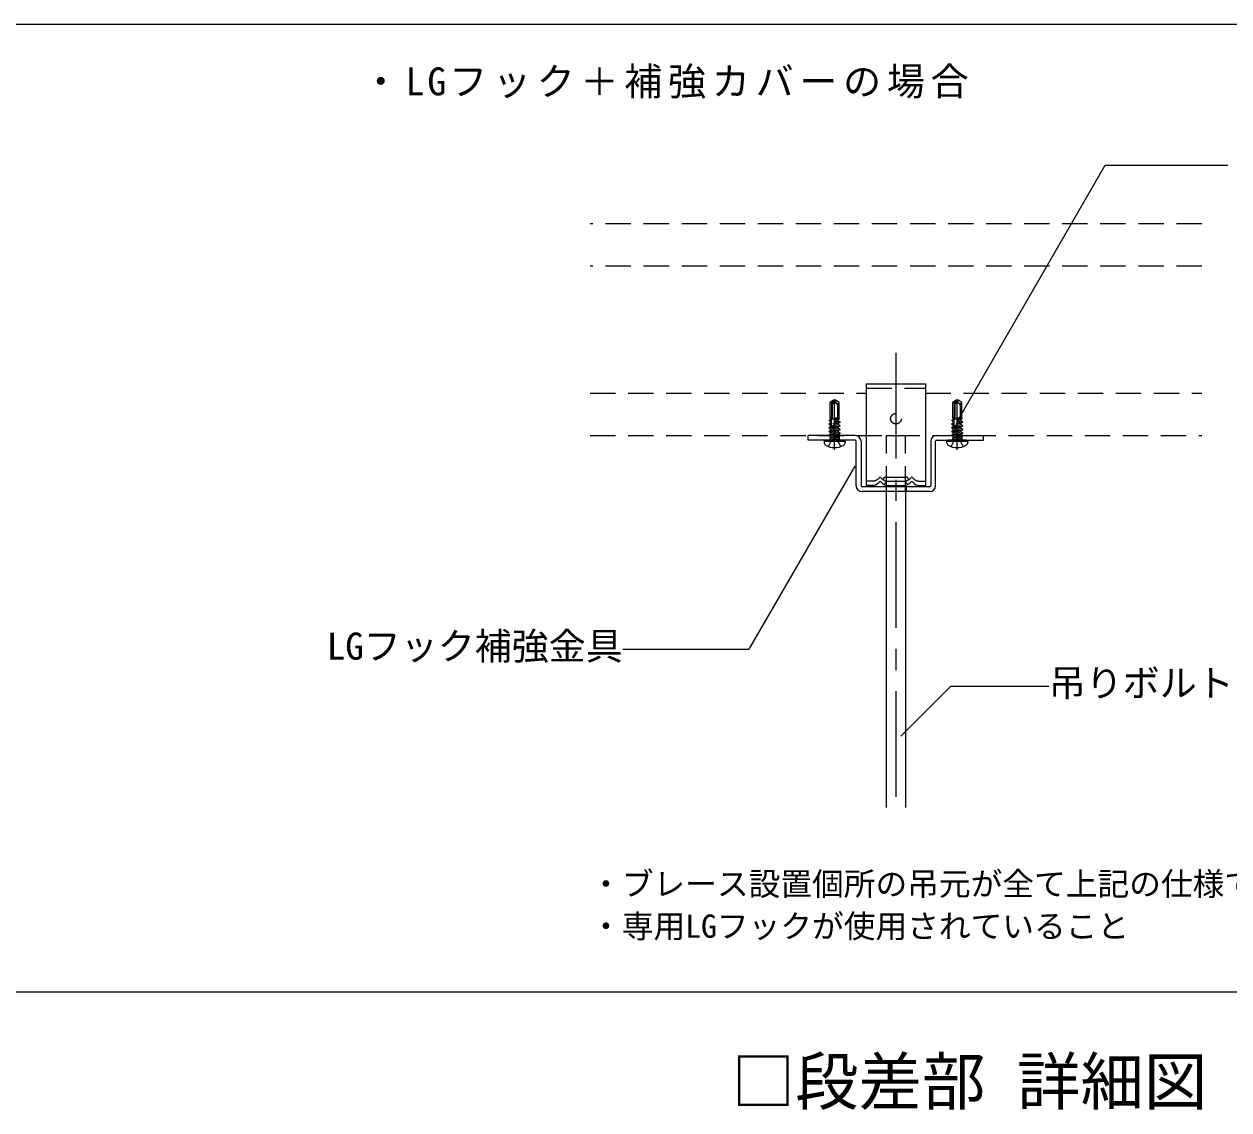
# Model space of a CAD drawing. Units: millimetres on the paper, enlarged 40 times, with parts at other scales. Extents: x -7800 to 7800, y -5387 to 5300.
# Drawn here: x 3282 to 5561, y -2099 to -46 of the extents above; entities that cross this region are included whole.
import ezdxf
from ezdxf.enums import TextEntityAlignment as Align

# ---------------------------------------------------------------- set-up
doc = ezdxf.new("R2010")
doc.units = ezdxf.units.MM
doc.header["$LTSCALE"] = 40
for name, pattern in [('CHAIN1', [8, 5, -1, 1, -1]), ('DASHED1', [1.8, 1.2, -0.6]), ('LONG_DASHED1', [7, 6, -1])]:
    doc.linetypes.add(name, pattern=pattern)
for name, color, linetype, lineweight in [('4-0_中心線', 4, 'CHAIN1', 9), ('4-1_吊り材', 7, 'Continuous', 18), ('4-6_文字', 7, 'Continuous', 18), ('4-9_躯体他', 4, 'DASHED1', 9), ('4-B_補強金具・金具・その他', 3, 'Continuous', 18), ('4-C_ビス・アンカーボルト・強調図形', 2, 'Continuous', 25), ('F-3_野縁', 3, 'Continuous', 18)]:
    doc.layers.add(name, color=color, linetype=linetype, lineweight=lineweight)
doc.layers.add('F-6_文字', color=7, linetype='Continuous')
doc.styles.add('ＭＳ ゴシック', font='')
doc.styles.get('ＭＳ ゴシック').set_extended_font_data('MS Gothic')

msp = doc.modelspace()

# ---------------------------------------------------------------- linework, layer by layer
at = {"layer": '4-0_中心線'}
for p, q in [((4931.07, -667.43), (4931.07, -1527.62)), ((4815.07, -850.86), (4815.07, -771.9)), ((5047.07, -850.86), (5047.07, -771.9))]:
    msp.add_line(p, q, dxfattribs=at)
at = {"layer": '4-1_吊り材', "linetype": 'DASHED1'}
for p, q in [((4913.07, -930), (4913.07, -823.6)), ((4913.07, -823.6), (4949.07, -823.6)), ((4949.07, -930), (4949.07, -823.6))]:
    msp.add_line(p, q, dxfattribs=at)
at = {"layer": '4-1_吊り材'}
for p, q in [((4913.07, -1527.62), (4913.07, -930)), ((4949.07, -930), (4949.07, -1527.62))]:
    msp.add_line(p, q, dxfattribs=at)
at = {"layer": '4-6_文字'}
for p, q in [((4853.04, -881.85), (4653.05, -1228.24)), ((4414.36, -1228.24), (4653.05, -1228.24)), ((5034.86, -1297.89), (4940.13, -1392.63)), ((5034.86, -1297.89), (5220.18, -1297.89))]:
    msp.add_line(p, q, dxfattribs=at)
msp.add_lwpolyline([(5049.82, -792.07), (5326.7, -312.5), (5559.1, -312.5)], dxfattribs=at)
at = {"layer": '4-9_躯体他'}
for p, q in [((5509.75, -423.6), (4352.4, -423.6)), ((5509.75, -503.6), (4352.4, -503.6)), ((4352.4, -743.6), (4875.07, -743.6)), ((4987.07, -743.6), (5509.75, -743.6)), ((4352.4, -823.6), (5509.75, -823.6))]:
    msp.add_line(p, q, dxfattribs=at)
at = {"layer": '4-B_補強金具・金具・その他'}
for p, q in [((4875.07, -726.1), (4875.07, -918.1)), ((4853.87, -823.6), (4765.07, -823.6)), ((4855.87, -918.8), (4855.87, -834.8)), ((4865.07, -834.8), (4865.07, -918.8)), ((4997.07, -834.8), (4997.07, -918.8)), ((5006.27, -918.8), (5006.27, -834.8)), ((5008.27, -823.6), (5097.07, -823.6)), ((4909.07, -902.44), (4913.07, -902.44)), ((4995.07, -920.8), (4867.07, -920.8)), ((4995.07, -930), (4867.07, -930)), ((4889.07, -918.1), (4875.07, -918.1)), ((4913.07, -918.1), (4949.07, -918.1)), ((4973.07, -918.1), (4987.07, -918.1))]:
    msp.add_line(p, q, dxfattribs=at)
at = {"layer": '4-B_補強金具・金具・その他', "linetype": 'DASHED1'}
for p, q in [((4875.07, -734.1), (4987.07, -734.1)), ((4889.07, -910.1), (4875.07, -910.1)), ((4909.07, -902.44), (4949.07, -902.44)), ((4913.07, -910.44), (4913.07, -902.44)), ((4913.07, -910.1), (4949.07, -910.1)), ((4953.07, -902.44), (4949.07, -902.44)), ((4949.07, -910.44), (4949.07, -902.44)), ((4973.07, -910.1), (4987.07, -910.1)), ((4951.07, -930), (4951.07, -920.8))]:
    msp.add_line(p, q, dxfattribs=at)
at = {"layer": '4-B_補強金具・金具・その他'}
for points in [[(4875.07, -726.1), (4987.07, -726.1), (4987.07, -918.1)], [(4853.87, -832.8), (4765.07, -832.8), (4765.07, -823.6)], [(5008.27, -832.8), (5097.07, -832.8), (5097.07, -823.6)]]:
    msp.add_lwpolyline(points, dxfattribs=at)
at = {"layer": '4-B_補強金具・金具・その他', "linetype": 'DASHED1'}
msp.add_circle((4931.07, -792.1), 10, dxfattribs=at)
at = {"layer": '4-B_補強金具・金具・その他'}
for centre, radius, start, end in [((4853.87, -834.8), 11.2, 0, 90), ((4853.87, -834.8), 2, 0, 90), ((5008.27, -834.8), 11.2, 90, 180), ((5008.27, -834.8), 2, 90, 180), ((4883.73, -897.1), 21.68, 284.25754, 323.1226), ((4918.41, -897.1), 21.68, 216.8774, 255.74246), ((4943.73, -897.1), 21.68, 284.25754, 323.1226), ((4978.41, -897.1), 21.68, 216.8774, 255.74246), ((4867.07, -918.8), 11.2, 180, 270), ((4867.07, -918.8), 2, 180, 270), ((4995.07, -918.8), 11.2, 270, 0), ((4995.07, -918.8), 2, 270, 0)]:
    msp.add_arc(centre, radius, start, end, dxfattribs=at)
at = {"layer": '4-B_補強金具・金具・その他', "linetype": 'DASHED1'}
for centre, radius, start, end in [((4883.73, -889.1), 21.68, 284.25754, 323.1226), ((4918.41, -889.1), 21.68, 216.8774, 255.74246), ((4905.29, -903.05), 3.83, 297.7261, 9.1438), ((4909.07, -910.44), 4, 270, 0), ((4943.73, -889.1), 21.68, 284.25754, 323.1226), ((4953.07, -910.44), 4, 180, 270), ((4956.85, -903.05), 3.83, 170.8562, 242.2739), ((4978.41, -889.1), 21.68, 216.8774, 255.74246)]:
    msp.add_arc(centre, radius, start, end, dxfattribs=at)
at = {"layer": '4-C_ビス・アンカーボルト・強調図形'}
for p, q in [((4813.27, -756.9), (4806.57, -761.59)), ((4809.07, -762.89), (4806.57, -761.59)), ((4806.57, -783.43), (4806.57, -761.59)), ((4814.63, -759), (4809.07, -762.89)), ((4809.07, -762.89), (4809.07, -783.39)), ((4810.57, -766.02), (4814.63, -759)), ((4810.57, -766.02), (4810.57, -783.55)), ((4815.07, -756.5), (4813.27, -756.9)), ((4814.82, -763.52), (4814.07, -764.82)), ((4814.07, -764.82), (4814.07, -783.49)), ((4816.88, -756.9), (4815.07, -756.5)), ((4815.56, -758.7), (4815.07, -756.5)), ((4823.57, -761.59), (4816.88, -756.9)), ((4818.61, -762.99), (4818.27, -762.75)), ((4820.57, -766.77), (4820.57, -783.46)), ((4822.33, -762.74), (4823.57, -761.59)), ((4823.57, -783.4), (4823.57, -761.59)), ((5045.27, -756.9), (5038.57, -761.59)), ((5041.07, -762.89), (5038.57, -761.59)), ((5038.57, -783.42), (5038.57, -761.59)), ((5046.63, -759), (5041.07, -762.89)), ((5041.07, -762.89), (5041.07, -783.5)), ((5042.57, -766.02), (5046.63, -759)), ((5042.57, -766.02), (5042.57, -783.5)), ((5047.07, -756.5), (5045.27, -756.9)), ((5046.82, -763.52), (5046.07, -764.82)), ((5046.07, -764.82), (5046.07, -783.42)), ((5048.88, -756.9), (5047.07, -756.5)), ((5047.56, -758.7), (5047.07, -756.5)), ((5055.57, -761.59), (5048.88, -756.9)), ((5050.61, -762.99), (5050.27, -762.75)), ((5052.57, -766.77), (5052.57, -783.48)), ((5054.33, -762.74), (5055.57, -761.59)), ((5055.57, -783.46), (5055.57, -761.59)), ((4795.07, -835.3), (4795.07, -836.8)), ((4835.07, -835.3), (4795.07, -835.3)), ((4832.57, -832.8), (4797.57, -832.8)), ((4835.07, -835.3), (4835.07, -836.8)), ((5027.07, -835.3), (5027.07, -836.8)), ((5067.07, -835.3), (5027.07, -835.3)), ((5064.57, -832.8), (5029.57, -832.8)), ((5067.07, -835.3), (5067.07, -836.8))]:
    msp.add_line(p, q, dxfattribs=at)
at = {"layer": '4-C_ビス・アンカーボルト・強調図形', "linetype": 'DASHED1'}
for p, q in [((4805.09, -795.53), (4809.24, -794.87)), ((4805.09, -795.53), (4805.89, -796)), ((4805.46, -794.23), (4809.16, -793.36)), ((4805.89, -796), (4807.57, -796.97)), ((4806.57, -790.3), (4806.57, -783.8)), ((4806.57, -790.3), (4807.99, -790.3)), ((4807.57, -793), (4807.57, -790.3)), ((4808.13, -792.87), (4807.57, -793)), ((4807.57, -796.97), (4808.35, -796.79)), ((4807.57, -800.05), (4807.57, -796.97)), ((4807.99, -790.3), (4808.13, -792.87)), ((4816, -792.8), (4808.13, -792.8)), ((4809.16, -793.36), (4808.13, -792.87)), ((4808.35, -796.79), (4808.72, -796)), ((4808.35, -796.79), (4808.52, -799.83)), ((4808.72, -796), (4809.24, -794.87)), ((4809.07, -783.84), (4809.07, -792.8)), ((4809.16, -793.36), (4809.24, -794.87)), ((4810.57, -783.78), (4810.57, -792.8)), ((4815.14, -796), (4812.9, -804.27)), ((4814.07, -783.7), (4814.07, -796)), ((4814.07, -796), (4814.07, -799.94)), ((4822.57, -796.53), (4814.48, -798.43)), ((4816.67, -790.3), (4815.14, -796)), ((4815.37, -795.14), (4822.57, -793.44)), ((4815.37, -795.14), (4816.8, -793.68)), ((4819.09, -790.3), (4816.51, -790.9)), ((4817.4, -791.43), (4816.51, -790.9)), ((4816.67, -790.3), (4823.57, -790.3)), ((4817.4, -791.43), (4816.8, -793.68)), ((4816.8, -793.68), (4824.2, -792.5)), ((4817.4, -791.43), (4822.26, -790.3)), ((4820.57, -783.83), (4820.57, -790.3)), ((4824.2, -792.5), (4822.57, -793.44)), ((4822.57, -796), (4822.57, -793.44)), ((4822.57, -796.53), (4822.57, -796)), ((4825.57, -798.26), (4822.57, -796.53)), ((4823.57, -790.3), (4823.57, -783.72)), ((4824.2, -792.5), (4823.57, -790.3)), ((5037.09, -795.53), (5041.24, -794.87)), ((5037.09, -795.53), (5037.89, -796)), ((5037.46, -794.23), (5041.16, -793.36)), ((5037.89, -796), (5039.57, -796.97)), ((5038.57, -790.3), (5038.57, -783.67)), ((5038.57, -790.3), (5039.99, -790.3)), ((5039.57, -793), (5039.57, -790.3)), ((5040.13, -792.87), (5039.57, -793)), ((5039.57, -796.97), (5040.35, -796.79)), ((5039.57, -800.05), (5039.57, -796.97)), ((5039.99, -790.3), (5040.13, -792.87)), ((5048, -792.8), (5040.13, -792.8)), ((5041.16, -793.36), (5040.13, -792.87)), ((5040.35, -796.79), (5040.72, -796)), ((5040.35, -796.79), (5040.52, -799.83)), ((5040.72, -796), (5041.24, -794.87)), ((5041.07, -783.63), (5041.07, -792.8)), ((5041.16, -793.36), (5041.24, -794.87)), ((5042.57, -783.71), (5042.57, -792.8)), ((5047.14, -796), (5044.9, -804.27)), ((5046.07, -783.73), (5046.07, -796)), ((5046.07, -796), (5046.07, -799.94)), ((5054.57, -796.53), (5046.48, -798.43)), ((5048.67, -790.3), (5047.14, -796)), ((5047.37, -795.14), (5054.57, -793.44)), ((5047.37, -795.14), (5048.8, -793.68)), ((5051.09, -790.3), (5048.51, -790.9)), ((5049.4, -791.43), (5048.51, -790.9)), ((5048.67, -790.3), (5055.57, -790.3)), ((5049.4, -791.43), (5048.8, -793.68)), ((5048.8, -793.68), (5056.2, -792.5)), ((5049.4, -791.43), (5054.26, -790.3)), ((5052.57, -783.71), (5052.57, -790.3)), ((5056.2, -792.5), (5054.57, -793.44)), ((5054.57, -796), (5054.57, -793.44)), ((5054.57, -796.53), (5054.57, -796)), ((5057.57, -798.26), (5054.57, -796.53)), ((5055.57, -790.3), (5055.57, -783.71)), ((5056.2, -792.5), (5055.57, -790.3)), ((4804.57, -801.79), (4807.57, -800.05)), ((4804.57, -801.79), (4809.58, -800.95)), ((4804.57, -802.29), (4809.61, -801.44)), ((4804.57, -802.29), (4804.57, -801.79)), ((4804.57, -802.29), (4807.57, -804.02)), ((4804.57, -808.84), (4825.57, -805.31)), ((4804.57, -809.34), (4825.57, -805.81)), ((4804.57, -808.84), (4807.57, -807.1)), ((4804.57, -809.34), (4804.57, -808.84)), ((4804.57, -809.34), (4807.57, -811.07)), ((4804.57, -815.89), (4825.57, -812.36)), ((4804.57, -816.39), (4825.57, -812.86)), ((4804.57, -815.89), (4807.57, -814.15)), ((4804.57, -816.39), (4804.57, -815.89)), ((4804.57, -816.39), (4807.57, -818.12)), ((4804.82, -822.8), (4825.57, -819.41)), ((4805.03, -823.7), (4825.57, -819.91)), ((4808.52, -799.83), (4807.57, -800.05)), ((4822.57, -803.58), (4807.57, -807.1)), ((4807.57, -804.02), (4808.73, -803.75)), ((4807.57, -807.1), (4807.57, -804.02)), ((4807.57, -811.07), (4822.57, -807.54)), ((4822.57, -810.63), (4807.57, -814.15)), ((4807.57, -814.15), (4807.57, -811.07)), ((4807.57, -818.12), (4822.57, -814.59)), ((4822.57, -817.68), (4807.57, -821.2)), ((4807.57, -821.2), (4807.57, -818.12)), ((4809.58, -800.95), (4808.52, -799.83)), ((4808.73, -803.75), (4809.61, -801.44)), ((4808.73, -803.75), (4808.8, -804.98)), ((4809.58, -800.95), (4809.61, -801.44)), ((4813.34, -802.66), (4822.57, -800.49)), ((4813.34, -802.66), (4814.94, -800.55)), ((4815.07, -800.02), (4814.48, -798.43)), ((4814.94, -800.55), (4825.57, -798.76)), ((4815.09, -800.02), (4814.94, -800.55)), ((4815.07, -800.02), (4825.57, -798.26)), ((4825.57, -798.76), (4822.57, -800.49)), ((4822.57, -803.58), (4822.57, -800.49)), ((4825.57, -805.81), (4822.57, -807.54)), ((4822.57, -810.63), (4822.57, -807.54)), ((4825.57, -812.36), (4822.57, -810.63)), ((4825.57, -812.86), (4822.57, -814.59)), ((4822.57, -817.68), (4822.57, -814.59)), ((4825.57, -819.41), (4822.57, -817.68)), ((4825.57, -819.91), (4822.57, -821.64)), ((4825.57, -798.76), (4825.57, -798.26)), ((4825.57, -812.86), (4825.57, -812.36)), ((4825.57, -819.91), (4825.57, -819.41)), ((5036.57, -801.79), (5039.57, -800.05)), ((5036.57, -801.79), (5041.58, -800.95)), ((5036.57, -802.29), (5041.61, -801.44)), ((5036.57, -802.29), (5036.57, -801.79)), ((5036.57, -802.29), (5039.57, -804.02)), ((5036.57, -808.84), (5057.57, -805.31)), ((5036.57, -809.34), (5057.57, -805.81)), ((5036.57, -808.84), (5039.57, -807.1)), ((5036.57, -809.34), (5036.57, -808.84)), ((5036.57, -809.34), (5039.57, -811.07)), ((5036.57, -815.89), (5057.57, -812.36)), ((5036.57, -816.39), (5057.57, -812.86)), ((5036.57, -815.89), (5039.57, -814.15)), ((5036.57, -816.39), (5036.57, -815.89)), ((5036.57, -816.39), (5039.57, -818.12)), ((5036.82, -822.8), (5057.57, -819.41)), ((5037.03, -823.7), (5057.57, -819.91)), ((5040.52, -799.83), (5039.57, -800.05)), ((5054.57, -803.58), (5039.57, -807.1)), ((5039.57, -804.02), (5040.73, -803.75)), ((5039.57, -807.1), (5039.57, -804.02)), ((5039.57, -811.07), (5054.57, -807.54)), ((5054.57, -810.63), (5039.57, -814.15)), ((5039.57, -814.15), (5039.57, -811.07)), ((5039.57, -818.12), (5054.57, -814.59)), ((5054.57, -817.68), (5039.57, -821.2)), ((5039.57, -821.2), (5039.57, -818.12)), ((5041.58, -800.95), (5040.52, -799.83)), ((5040.73, -803.75), (5041.61, -801.44)), ((5040.73, -803.75), (5040.8, -804.98)), ((5041.58, -800.95), (5041.61, -801.44)), ((5045.34, -802.66), (5054.57, -800.49)), ((5045.34, -802.66), (5046.94, -800.55)), ((5047.07, -800.02), (5046.48, -798.43)), ((5046.94, -800.55), (5057.57, -798.76)), ((5047.09, -800.02), (5046.94, -800.55)), ((5047.07, -800.02), (5057.57, -798.26)), ((5057.57, -798.76), (5054.57, -800.49)), ((5054.57, -803.58), (5054.57, -800.49)), ((5057.57, -805.31), (5054.57, -803.58)), ((5057.57, -805.81), (5054.57, -807.54)), ((5054.57, -810.63), (5054.57, -807.54)), ((5057.57, -812.36), (5054.57, -810.63)), ((5057.57, -812.86), (5054.57, -814.59)), ((5054.57, -817.68), (5054.57, -814.59)), ((5057.57, -819.41), (5054.57, -817.68)), ((5057.57, -819.91), (5054.57, -821.64)), ((5057.57, -798.76), (5057.57, -798.26)), ((5057.57, -805.81), (5057.57, -805.31)), ((5057.57, -812.86), (5057.57, -812.36)), ((5057.57, -819.91), (5057.57, -819.41)), ((4804.57, -832.8), (4806.16, -831.21)), ((4804.82, -822.8), (4807.57, -821.2)), ((4805.03, -823.7), (4804.82, -822.8)), ((4805.03, -823.7), (4807.34, -825.04)), ((4806.22, -828.8), (4806.16, -831.21)), ((4806.16, -831.21), (4823.99, -831.21)), ((4823.92, -828.8), (4806.22, -828.8)), ((4822.79, -824.86), (4807.1, -828.53)), ((4807.1, -828.53), (4807.34, -825.04)), ((4807.34, -825.04), (4822.57, -821.64)), ((4807.5, -828.8), (4824.6, -825.9)), ((4815.07, -830.07), (4809.35, -833.11)), ((4815.07, -830.07), (4820.8, -833.11)), ((4819.84, -828.8), (4824.16, -827.78)), ((4821.52, -828.8), (4823.04, -828.42)), ((4822.57, -821.75), (4822.57, -821.64)), ((4822.79, -824.86), (4822.57, -821.75)), ((4824.6, -825.9), (4822.79, -824.86)), ((4824.16, -827.78), (4823.04, -828.42)), ((4823.06, -828.8), (4823.04, -828.42)), ((4823.92, -828.8), (4823.99, -831.21)), ((4825.57, -832.8), (4823.99, -831.21)), ((4824.16, -827.78), (4824.6, -825.9)), ((5036.57, -832.8), (5038.16, -831.21)), ((5036.82, -822.8), (5039.57, -821.2)), ((5037.03, -823.7), (5036.82, -822.8)), ((5037.03, -823.7), (5039.34, -825.04)), ((5038.22, -828.8), (5038.16, -831.21)), ((5038.16, -831.21), (5055.99, -831.21)), ((5055.92, -828.8), (5038.22, -828.8)), ((5054.79, -824.86), (5039.1, -828.53)), ((5039.1, -828.53), (5039.34, -825.04)), ((5039.34, -825.04), (5054.57, -821.64)), ((5039.5, -828.8), (5056.6, -825.9)), ((5047.07, -830.07), (5041.35, -833.11)), ((5047.07, -830.07), (5052.8, -833.11)), ((5051.84, -828.8), (5056.16, -827.78)), ((5053.52, -828.8), (5055.04, -828.42)), ((5054.57, -821.75), (5054.57, -821.64)), ((5054.79, -824.86), (5054.57, -821.75)), ((5056.6, -825.9), (5054.79, -824.86)), ((5056.16, -827.78), (5055.04, -828.42)), ((5055.06, -828.8), (5055.04, -828.42)), ((5055.92, -828.8), (5055.99, -831.21)), ((5057.57, -832.8), (5055.99, -831.21)), ((5056.16, -827.78), (5056.6, -825.9))]:
    msp.add_line(p, q, dxfattribs=at)
at = {"layer": '4-C_ビス・アンカーボルト・強調図形', "linetype": 'LONG_DASHED1'}
for p, q in [((4803.57, -844.69), (4809.35, -833.11)), ((4826.57, -844.69), (4820.8, -833.11)), ((5035.57, -844.69), (5041.35, -833.11)), ((5058.57, -844.69), (5052.8, -833.11))]:
    msp.add_line(p, q, dxfattribs=at)
at = {"layer": '4-C_ビス・アンカーボルト・強調図形'}
for points in [[(4813.27, -756.9), (4814.63, -759), (4815.07, -756.5)], [(5045.27, -756.9), (5046.63, -759), (5047.07, -756.5)]]:
    msp.add_lwpolyline(points, dxfattribs=at)
at = {"layer": '4-C_ビス・アンカーボルト・強調図形', "linetype": 'DASHED1'}
for points in [[(4805.09, -795.53), (4805.46, -794.23), (4807.57, -793)], [(5037.09, -795.53), (5037.46, -794.23), (5039.57, -793)], [(4825.57, -805.81), (4825.57, -805.31), (4822.57, -803.58)]]:
    msp.add_lwpolyline(points, dxfattribs=at)
at = {"layer": '4-C_ビス・アンカーボルト・強調図形'}
for centre, radius, start, end in [((4809, -760.16), 6.72, 329.99998, 12.5), ((4816.89, -764.72), 2.4, 54.99998, 149.99998), ((4822.12, -757.25), 6.72, 192.5, 235), ((4820.31, -760.56), 2.97, 235, 312.84566), ((4815.97, -766.77), 4.61, 0, 54.99998), ((4826.06, -766.77), 5.49, 132.84566, 180), ((5041, -760.16), 6.72, 329.99998, 12.5), ((5048.89, -764.72), 2.4, 54.99998, 149.99998), ((5054.12, -757.25), 6.72, 192.5, 235), ((5052.31, -760.56), 2.97, 235, 312.84566), ((5047.97, -766.77), 4.61, 0, 54.99998), ((5058.06, -766.77), 5.49, 132.84566, 180), ((4797.57, -835.3), 2.5, 90, 180), ((4801.07, -836.8), 6, 180, 238.10921), ((4815.07, -814.3), 32.5, 238.10921, 301.89078), ((4829.07, -836.8), 6, 301.89078, 0), ((4832.57, -835.3), 2.5, 0, 90), ((5029.57, -835.3), 2.5, 90, 180), ((5033.07, -836.8), 6, 180, 238.10921), ((5047.07, -814.3), 32.5, 238.10921, 301.89078), ((5061.07, -836.8), 6, 301.89078, 0), ((5064.57, -835.3), 2.5, 0, 90)]:
    msp.add_arc(centre, radius, start, end, dxfattribs=at)
at = {"layer": '4-C_ビス・アンカーボルト・強調図形', "linetype": 'DASHED1'}
for centre in [(4810.32, -801.55), (5042.32, -801.55)]:
    msp.add_arc(centre, 3.75, 246.07925, 313.5446, dxfattribs=at)
at = {"layer": 'F-3_野縁'}
for p, q in [((80, -45.66), (7640, -45.66)), ((80, -1875.96), (7640, -1875.96))]:
    msp.add_line(p, q, dxfattribs=at)

# ---------------------------------------------------------------- texts
at = {"layer": '4-6_文字', "style": 'ＭＳ ゴシック'}
for s, height, p in [('LGフック補強金具', 51.32, (3854.36, -1263.24)), ('吊りボルト', 51.32, (5220.18, -1332.89)), ('・ブレース設置個所の吊元が全て上記の仕様であること', 43.99, (4352.4, -1707.08)), ('・専用LGフックが使用されていること', 43.99, (4352.4, -1787.08))]:
    msp.add_text(s, height=height, dxfattribs=at).set_placement(p, align=Align.BOTTOM_LEFT)
at = {"layer": '4-6_文字', "insert": (3920.43, -186.79), "char_height": 52.79, "attachment_point": 7, "style": 'ＭＳ ゴシック'}
msp.add_mtext('\\T1.15;・LGフック＋補強カバーの場合', dxfattribs=at)
at = {"layer": 'F-6_文字', "style": 'ＭＳ ゴシック'}
msp.add_text('□段差部 詳細図', height=87.98, dxfattribs=at).set_placement((4620.41, -2115.96), align=Align.BOTTOM_LEFT)

doc.saveas('drawing.dxf')
